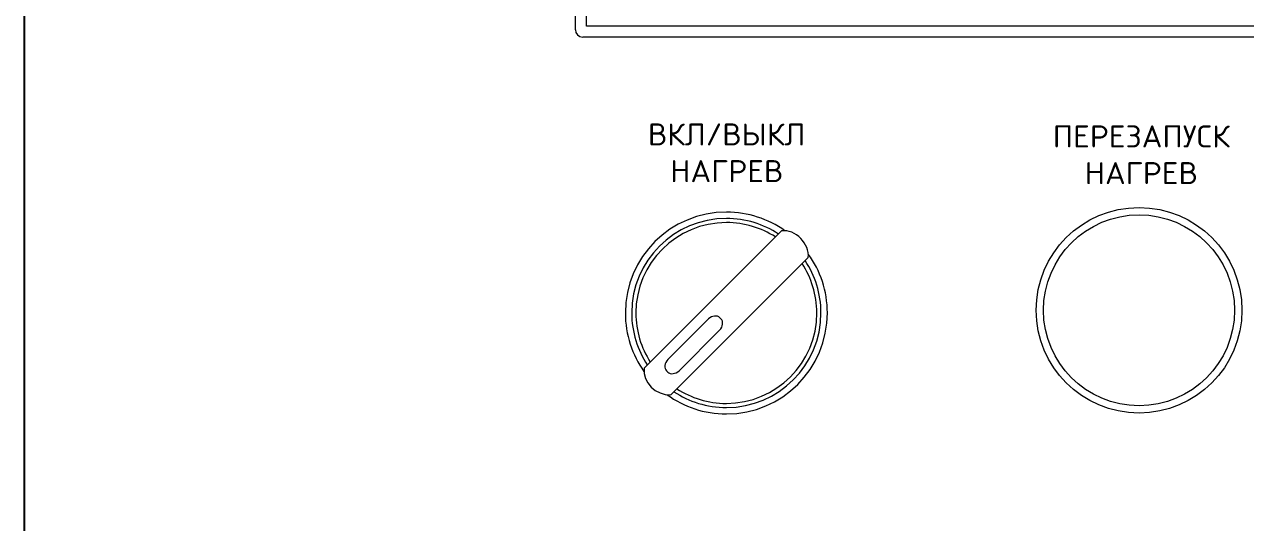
# Model space of a CAD drawing. Extents: x -644 to 1893, y -746 to 99.
# Drawn here: x 1240.6 to 1406.8, y -414.5 to -346.6 of the extents above; entities that cross this region are included whole.
import ezdxf

# ---------------------------------------------------------------- set-up
doc = ezdxf.new("R2010")
doc.units = 0
doc.layers.add('SYMS', color=7, linetype='Continuous')
doc.styles.add('SIMPLEX', font='simplex')

msp = doc.modelspace()

# ---------------------------------------------------------------- linework, layer by layer
at = {"color": 0, "lineweight": 15}
for p, q in [((1315.56, -347.32), (1315.56, -253.32)), ((1317.06, -346.82), (1317.06, -253.82)), ((1410.06, -346.82), (1317.06, -346.82)), ((1410.56, -348.32), (1316.56, -348.32))]:
    msp.add_line(p, q, dxfattribs=at)
at = {"lineweight": 15}
for radius in [14, 13]:
    msp.add_circle((1392.26, -385.53), radius, dxfattribs=at)
at = {"color": 0, "lineweight": 15}
msp.add_arc((1316.56, -347.32), 1, 180, 270, dxfattribs=at)
at = {"lineweight": 15}
for points, knots in [([(1344.06, -374.69), (1341.81, -373.1), (1339.07, -372.16), (1336.11, -372.16), (1336.11, -372.16), (1328.52, -372.16), (1322.36, -378.31), (1322.36, -385.9), (1322.36, -385.9), (1322.36, -388.86), (1323.3, -391.61), (1324.89, -393.85)], [1.3219175, 1.3219175, 1.3219175, 1.3219175, 1.4, 1.4, 1.4, 1.4, 1.6, 1.6, 1.6, 1.6, 1.6780225, 1.6780225, 1.6780225, 1.6780225]), ([(1343.19, -375.15), (1341.16, -373.81), (1338.72, -373.03), (1336.11, -373.03), (1336.11, -373.03), (1329, -373.03), (1323.23, -378.79), (1323.23, -385.9), (1323.23, -385.9), (1323.23, -388.52), (1324.01, -390.95), (1325.35, -392.98)], [0.3264147, 0.3264147, 0.3264147, 0.3264147, 0.4, 0.4, 0.4, 0.4, 0.6, 0.6, 0.6, 0.6, 0.6735885, 0.6735885, 0.6735885, 0.6735885]), ([(1342.78, -375.55), (1340.86, -374.31), (1338.57, -373.59), (1336.11, -373.59), (1336.11, -373.59), (1329.31, -373.59), (1323.79, -379.1), (1323.79, -385.9), (1323.79, -385.9), (1323.79, -388.36), (1324.51, -390.65), (1325.76, -392.58)], [0.3276391, 0.3276391, 0.3276391, 0.3276391, 0.4, 0.4, 0.4, 0.4, 0.6, 0.6, 0.6, 0.6, 0.6723708, 0.6723708, 0.6723708, 0.6723708]), ([(1342.78, -375.55), (1340.86, -374.31), (1338.57, -373.59), (1336.11, -373.59), (1336.11, -373.59), (1329.31, -373.59), (1323.79, -379.1), (1323.79, -385.9), (1323.79, -385.9), (1323.79, -388.36), (1324.51, -390.65), (1325.76, -392.58)], [0.3276387, 0.3276387, 0.3276387, 0.3276387, 0.4, 0.4, 0.4, 0.4, 0.6, 0.6, 0.6, 0.6, 0.6723708, 0.6723708, 0.6723708, 0.6723708]), ([(1347.24, -378.35), (1347.24, -378.35), (1328.54, -397.05), (1328.54, -397.05), (1328.54, -397.05), (1326.5, -397.15), (1324.68, -395.33), (1324.91, -393.43), (1324.91, -393.43), (1324.91, -393.43), (1343.62, -374.72), (1343.62, -374.72), (1343.62, -374.72), (1345.47, -374.41), (1347.51, -376.54), (1347.24, -378.35), (1347.24, -378.35), (1347.24, -378.35), (1347.24, -378.35), (1347.24, -378.35)], [0, 0, 0, 0, 0.2, 0.2, 0.2, 0.2, 0.4, 0.4, 0.4, 0.4, 0.6, 0.6, 0.6, 0.6, 0.8, 0.8, 0.8, 0.8, 1, 1, 1, 1]), ([(1328.06, -397.04), (1330.32, -398.68), (1333.1, -399.65), (1336.11, -399.65), (1336.11, -399.65), (1336.11, -399.65), (1336.11, -399.65), (1336.11, -399.65), (1343.7, -399.65), (1349.85, -393.49), (1349.85, -385.9), (1349.85, -385.9), (1349.85, -382.91), (1348.89, -380.13), (1347.26, -377.87)], [0.7207552, 0.7207552, 0.7207552, 0.7207552, 0.8, 0.8, 0.8, 0.8, 1, 1, 1, 1.2, 1.2, 1.2, 1.2, 1.2789763, 1.2789763, 1.2789763, 1.2789763]), ([(1328.97, -396.62), (1331.01, -397.98), (1333.47, -398.78), (1336.11, -398.78), (1336.11, -398.78), (1336.11, -398.78), (1336.11, -398.78), (1336.11, -398.78), (1343.22, -398.78), (1348.98, -393.01), (1348.98, -385.9), (1348.98, -385.9), (1348.98, -383.26), (1348.19, -380.81), (1346.83, -378.77)], [0.7257734, 0.7257734, 0.7257734, 0.7257734, 0.8, 0.8, 0.8, 0.8, 1, 1, 1, 1.2, 1.2, 1.2, 1.2, 1.274218, 1.274218, 1.274218, 1.274218]), ([(1329.38, -396.22), (1331.31, -397.48), (1333.62, -398.22), (1336.11, -398.22), (1336.11, -398.22), (1336.11, -398.22), (1336.11, -398.22), (1336.11, -398.22), (1342.91, -398.22), (1348.42, -392.7), (1348.42, -385.9), (1348.42, -385.9), (1348.42, -383.42), (1347.68, -381.11), (1346.42, -379.17)], [0.7269678, 0.7269678, 0.7269678, 0.7269678, 0.8, 0.8, 0.8, 0.8, 1, 1, 1, 1.2, 1.2, 1.2, 1.2, 1.2730287, 1.2730287, 1.2730287, 1.2730287]), ([(1329.38, -396.22), (1331.31, -397.48), (1333.62, -398.22), (1336.11, -398.22), (1336.11, -398.22), (1336.11, -398.22), (1336.11, -398.22), (1336.11, -398.22), (1342.91, -398.22), (1348.42, -392.7), (1348.42, -385.9), (1348.42, -385.9), (1348.42, -383.42), (1347.68, -381.11), (1346.42, -379.17)], [0.7269678, 0.7269678, 0.7269678, 0.7269678, 0.8, 0.8, 0.8, 0.8, 1, 1, 1, 1.2, 1.2, 1.2, 1.2, 1.273028, 1.273028, 1.273028, 1.273028]), ([(1335.19, -388.23), (1335.19, -388.23), (1329.67, -393.76), (1329.67, -393.76), (1329.67, -393.76), (1329.19, -394.23), (1328.5, -394.31), (1328.13, -393.94), (1328.13, -393.94), (1328.13, -393.94), (1327.98, -393.79), (1327.98, -393.79), (1327.98, -393.79), (1327.61, -393.41), (1327.69, -392.72), (1328.16, -392.25), (1328.16, -392.25), (1328.16, -392.25), (1333.68, -386.72), (1333.68, -386.72), (1333.68, -386.72), (1334.16, -386.25), (1334.85, -386.17), (1335.22, -386.55), (1335.22, -386.55), (1335.22, -386.55), (1335.37, -386.7), (1335.37, -386.7), (1335.37, -386.7), (1335.74, -387.07), (1335.66, -387.76), (1335.19, -388.23), (1335.19, -388.23), (1335.19, -388.23), (1335.19, -388.23), (1335.19, -388.23)], [0, 0, 0, 0, 0.111111, 0.111111, 0.111111, 0.111111, 0.222222, 0.222222, 0.222222, 0.222222, 0.333333, 0.333333, 0.333333, 0.333333, 0.444444, 0.444444, 0.444444, 0.444444, 0.555556, 0.555556, 0.555556, 0.555556, 0.666667, 0.666667, 0.666667, 0.666667, 0.777778, 0.777778, 0.777778, 0.777778, 0.888889, 0.888889, 0.888889, 0.888889, 1, 1, 1, 1])]:
    msp.add_open_spline(points, degree=3, knots=knots, dxfattribs=at)
at = {"layer": 'SYMS'}
msp.add_line((1240.59, -550.93), (1240.59, -220.93), dxfattribs=at)

# ---------------------------------------------------------------- texts
at = {"layer": 'SYMS', "char_height": 3, "attachment_point": 2, "style": 'SIMPLEX'}
for s, width, heights, insert in [('ВКЛ/ВЫКЛ\\PНАГРЕВ', 33.0227, [0], (1336.15, -360.08)), ('ПЕРЕЗАПУСК \\PНАГРЕВ', 46.3456, [9.41], (1392.56, -360.35))]:
    msp.add_mtext_dynamic_manual_height_columns(s, width=width, gutter_width=12.5, heights=heights, dxfattribs=dict(at, insert=insert))

doc.saveas('drawing.dxf')
